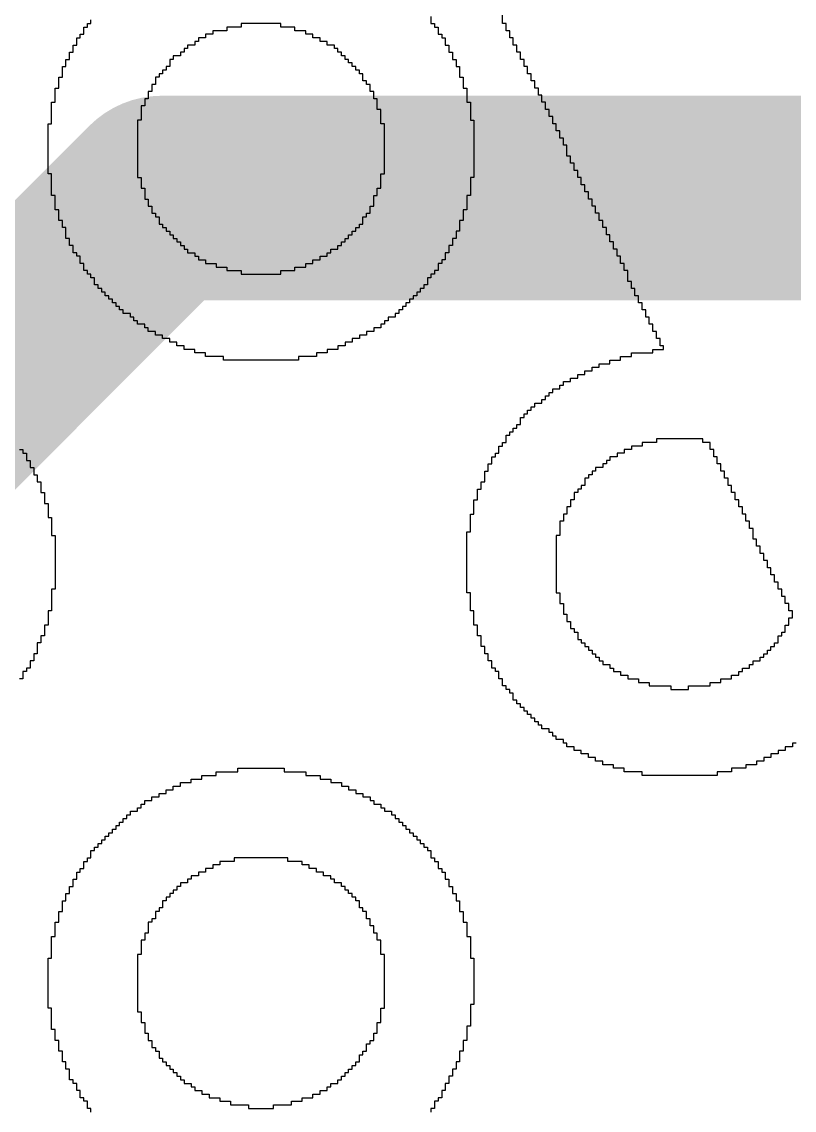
# Model space of a CAD drawing. Header units: inches. Extents: x -0.3 to 9.9, y -0.4 to 5.
# Drawn here: x 2.3548 to 2.3925, y 1.0721 to 1.1252 of the extents above; entities that cross this region are included whole.
import ezdxf

# ---------------------------------------------------------------- set-up
doc = ezdxf.new("R2010")
doc.units = ezdxf.units.IN
doc.header["$MEASUREMENT"] = 0
doc.layers.add('Top Layer', color=1, linetype='Continuous')
doc.layers.add('Top Overlay', color=2, linetype='Continuous')

msp = doc.modelspace()

# ---------------------------------------------------------------- linework, layer by layer
at = {"layer": 'Top Layer', "const_width": 0.01}
for points in [[(2.333, 1.088), (2.361634, 1.116634)], [(2.361634, 1.116634), (2.677673, 1.116634)]]:
    msp.add_lwpolyline(points, dxfattribs=at)
at = {"layer": 'Top Layer', "const_width": 0.005}
msp.add_lwpolyline([(2.359134, 1.116634, 1), (2.364134, 1.116634, 1)], format="xyb", close=True, dxfattribs=at)
msp.add_lwpolyline([(2.359134, 1.116634, 1), (2.364134, 1.116634, 1)], format="xyb", close=True, dxfattribs=at)
at = {"layer": 'Top Overlay'}
for p, q in [((2.378288, 1.12516), (2.378288, 1.125684)), ((2.358, 1.124985), (2.358, 1.12516)), ((2.358, 1.12516), (2.358174, 1.12516)), ((2.358174, 1.12516), (2.358174, 1.125335)), ((2.367444, 1.12516), (2.36552, 1.12516)), ((2.36552, 1.12516), (2.36552, 1.124985)), ((2.367444, 1.124985), (2.367444, 1.12516)), ((2.37479, 1.12551), (2.37479, 1.12516)), ((2.37479, 1.12516), (2.374965, 1.12516)), ((2.374965, 1.12516), (2.374965, 1.124985)), ((2.378463, 1.12516), (2.378288, 1.12516)), ((2.378463, 1.12481), (2.378463, 1.12516)), ((2.35765, 1.12446), (2.35765, 1.124635)), ((2.35765, 1.124635), (2.357825, 1.124635)), ((2.357825, 1.124635), (2.357825, 1.124985)), ((2.357825, 1.124985), (2.358, 1.124985)), ((2.364121, 1.124635), (2.363771, 1.124635)), ((2.363771, 1.124635), (2.363771, 1.12446)), ((2.364821, 1.12481), (2.364121, 1.12481)), ((2.364121, 1.12481), (2.364121, 1.124635)), ((2.36552, 1.124985), (2.364821, 1.124985)), ((2.364821, 1.124985), (2.364821, 1.12481)), ((2.368144, 1.124985), (2.367444, 1.124985)), ((2.368144, 1.12481), (2.368144, 1.124985)), ((2.368669, 1.12481), (2.368144, 1.12481)), ((2.368669, 1.124635), (2.368669, 1.12481)), ((2.369018, 1.124635), (2.368669, 1.124635)), ((2.369018, 1.12446), (2.369018, 1.124635)), ((2.374965, 1.124985), (2.37514, 1.124985)), ((2.37514, 1.124985), (2.37514, 1.124635)), ((2.37514, 1.124635), (2.375315, 1.124635)), ((2.375315, 1.124635), (2.375315, 1.12446)), ((2.378638, 1.12481), (2.378463, 1.12481)), ((2.378638, 1.12446), (2.378638, 1.12481)), ((2.3573, 1.123761), (2.3573, 1.12411)), ((2.3573, 1.12411), (2.357475, 1.12411)), ((2.357475, 1.12411), (2.357475, 1.12446)), ((2.357475, 1.12446), (2.35765, 1.12446)), ((2.363247, 1.12411), (2.362897, 1.12411)), ((2.362897, 1.12411), (2.362897, 1.123935)), ((2.363421, 1.124285), (2.363247, 1.124285)), ((2.363247, 1.124285), (2.363247, 1.12411)), ((2.363771, 1.12446), (2.363421, 1.12446)), ((2.363421, 1.12446), (2.363421, 1.124285)), ((2.369368, 1.12446), (2.369018, 1.12446)), ((2.369368, 1.124285), (2.369368, 1.12446)), ((2.369718, 1.124285), (2.369368, 1.124285)), ((2.369718, 1.12411), (2.369718, 1.124285)), ((2.370068, 1.12411), (2.369718, 1.12411)), ((2.370068, 1.123935), (2.370068, 1.12411)), ((2.375315, 1.12446), (2.37549, 1.12446)), ((2.37549, 1.12446), (2.37549, 1.12411)), ((2.37549, 1.12411), (2.375665, 1.12411)), ((2.375665, 1.12411), (2.375665, 1.123761)), ((2.378813, 1.12446), (2.378638, 1.12446)), ((2.378813, 1.12411), (2.378813, 1.12446)), ((2.378988, 1.12411), (2.378813, 1.12411)), ((2.378988, 1.123761), (2.378988, 1.12411)), ((2.357125, 1.123411), (2.357125, 1.123761)), ((2.357125, 1.123761), (2.3573, 1.123761)), ((2.362547, 1.123586), (2.362197, 1.123586)), ((2.362197, 1.123586), (2.362197, 1.123411)), ((2.362722, 1.123761), (2.362547, 1.123761)), ((2.362547, 1.123761), (2.362547, 1.123586)), ((2.362897, 1.123935), (2.362722, 1.123935)), ((2.362722, 1.123935), (2.362722, 1.123761)), ((2.370243, 1.123935), (2.370068, 1.123935)), ((2.370243, 1.123761), (2.370243, 1.123935)), ((2.370418, 1.123761), (2.370243, 1.123761)), ((2.370418, 1.123586), (2.370418, 1.123761)), ((2.370593, 1.123586), (2.370418, 1.123586)), ((2.370593, 1.123411), (2.370593, 1.123586)), ((2.375665, 1.123761), (2.37584, 1.123761)), ((2.37584, 1.123761), (2.37584, 1.123411)), ((2.379163, 1.123761), (2.378988, 1.123761)), ((2.379163, 1.123411), (2.379163, 1.123761)), ((2.356775, 1.122536), (2.356775, 1.123061)), ((2.356775, 1.123061), (2.35695, 1.123061)), ((2.35695, 1.123061), (2.35695, 1.123411)), ((2.35695, 1.123411), (2.357125, 1.123411)), ((2.362022, 1.123061), (2.361847, 1.123061)), ((2.361847, 1.123061), (2.361847, 1.122886)), ((2.362197, 1.123411), (2.362022, 1.123411)), ((2.362022, 1.123411), (2.362022, 1.123061)), ((2.370767, 1.123411), (2.370593, 1.123411)), ((2.370767, 1.123236), (2.370767, 1.123411)), ((2.370942, 1.123236), (2.370767, 1.123236)), ((2.370942, 1.123061), (2.370942, 1.123236)), ((2.371117, 1.123061), (2.370942, 1.123061)), ((2.371117, 1.122886), (2.371117, 1.123061)), ((2.37584, 1.123411), (2.376015, 1.123411)), ((2.376015, 1.123411), (2.376015, 1.123061)), ((2.376015, 1.123061), (2.37619, 1.123061)), ((2.37619, 1.123061), (2.37619, 1.122536)), ((2.379338, 1.123411), (2.379163, 1.123411)), ((2.379338, 1.123061), (2.379338, 1.123411)), ((2.379513, 1.123061), (2.379338, 1.123061)), ((2.379513, 1.122711), (2.379513, 1.123061)), ((2.3566, 1.122011), (2.3566, 1.122536)), ((2.3566, 1.122536), (2.356775, 1.122536)), ((2.361498, 1.122536), (2.361323, 1.122536)), ((2.361323, 1.122536), (2.361323, 1.122186)), ((2.361673, 1.122711), (2.361498, 1.122711)), ((2.361498, 1.122711), (2.361498, 1.122536)), ((2.361847, 1.122886), (2.361673, 1.122886)), ((2.361673, 1.122886), (2.361673, 1.122711)), ((2.371292, 1.122886), (2.371117, 1.122886)), ((2.371292, 1.122711), (2.371292, 1.122886)), ((2.371467, 1.122711), (2.371292, 1.122711)), ((2.371467, 1.122361), (2.371467, 1.122711)), ((2.37619, 1.122536), (2.376364, 1.122536)), ((2.376364, 1.122536), (2.376364, 1.122011)), ((2.379688, 1.122711), (2.379513, 1.122711)), ((2.379688, 1.122361), (2.379688, 1.122711)), ((2.356425, 1.121312), (2.356425, 1.122011)), ((2.356425, 1.122011), (2.3566, 1.122011)), ((2.361323, 1.122186), (2.361148, 1.122186)), ((2.361148, 1.122186), (2.361148, 1.121837)), ((2.371642, 1.122361), (2.371467, 1.122361)), ((2.371642, 1.122186), (2.371642, 1.122361)), ((2.371817, 1.122186), (2.371642, 1.122186)), ((2.371817, 1.121837), (2.371817, 1.122186)), ((2.376364, 1.122011), (2.376539, 1.122011)), ((2.376539, 1.122011), (2.376539, 1.121312)), ((2.379863, 1.122361), (2.379688, 1.122361)), ((2.379863, 1.122011), (2.379863, 1.122361)), ((2.380037, 1.122011), (2.379863, 1.122011)), ((2.380037, 1.121662), (2.380037, 1.122011)), ((2.360973, 1.121487), (2.360798, 1.121487)), ((2.360798, 1.121487), (2.360798, 1.121137)), ((2.361148, 1.121837), (2.360973, 1.121837)), ((2.360973, 1.121837), (2.360973, 1.121487)), ((2.371992, 1.121837), (2.371817, 1.121837)), ((2.371992, 1.121487), (2.371992, 1.121837)), ((2.372167, 1.121487), (2.371992, 1.121487)), ((2.372167, 1.120962), (2.372167, 1.121487)), ((2.380212, 1.121662), (2.380037, 1.121662)), ((2.380212, 1.121312), (2.380212, 1.121662)), ((2.35625, 1.120262), (2.35625, 1.121312)), ((2.35625, 1.121312), (2.356425, 1.121312)), ((2.360798, 1.121137), (2.360623, 1.121137)), ((2.360623, 1.121137), (2.360623, 1.120437)), ((2.372342, 1.120962), (2.372167, 1.120962)), ((2.372342, 1.120262), (2.372342, 1.120962)), ((2.376539, 1.121312), (2.376714, 1.121312)), ((2.376714, 1.121312), (2.376714, 1.120437)), ((2.380387, 1.121312), (2.380212, 1.121312)), ((2.380387, 1.120962), (2.380387, 1.121312)), ((2.380562, 1.120962), (2.380387, 1.120962)), ((2.380562, 1.120612), (2.380562, 1.120962)), ((2.360623, 1.120437), (2.360448, 1.120437)), ((2.360448, 1.120437), (2.360448, 1.117639)), ((2.376714, 1.120437), (2.376889, 1.120437)), ((2.376889, 1.120437), (2.376889, 1.117639)), ((2.380737, 1.120612), (2.380562, 1.120612)), ((2.380737, 1.120262), (2.380737, 1.120612)), ((2.356076, 1.117814), (2.356076, 1.120262)), ((2.356076, 1.120262), (2.35625, 1.120262)), ((2.372517, 1.120262), (2.372342, 1.120262)), ((2.372517, 1.117814), (2.372517, 1.120262)), ((2.380912, 1.120262), (2.380737, 1.120262)), ((2.380912, 1.119913), (2.380912, 1.120262)), ((2.381087, 1.119913), (2.380912, 1.119913)), ((2.381087, 1.119563), (2.381087, 1.119913)), ((2.381262, 1.119563), (2.381087, 1.119563)), ((2.381262, 1.119213), (2.381262, 1.119563)), ((2.381437, 1.119213), (2.381262, 1.119213)), ((2.381437, 1.118688), (2.381437, 1.119213)), ((2.381611, 1.118688), (2.381437, 1.118688)), ((2.381611, 1.118338), (2.381611, 1.118688)), ((2.381786, 1.118338), (2.381611, 1.118338)), ((2.381786, 1.117989), (2.381786, 1.118338)), ((2.35625, 1.117814), (2.356076, 1.117814)), ((2.35625, 1.116764), (2.35625, 1.117814)), ((2.372342, 1.117114), (2.372342, 1.117814)), ((2.372342, 1.117814), (2.372517, 1.117814)), ((2.381961, 1.117989), (2.381786, 1.117989)), ((2.381961, 1.117639), (2.381961, 1.117989)), ((2.360448, 1.117639), (2.360623, 1.117639)), ((2.360623, 1.117639), (2.360623, 1.117114)), ((2.376889, 1.117639), (2.376714, 1.117639)), ((2.376714, 1.117639), (2.376714, 1.116764)), ((2.382136, 1.117639), (2.381961, 1.117639)), ((2.382136, 1.117289), (2.382136, 1.117639)), ((2.382311, 1.117289), (2.382136, 1.117289)), ((2.382311, 1.116939), (2.382311, 1.117289)), ((2.356425, 1.116764), (2.35625, 1.116764)), ((2.356425, 1.116065), (2.356425, 1.116764)), ((2.360623, 1.117114), (2.360798, 1.117114)), ((2.360798, 1.117114), (2.360798, 1.116589)), ((2.360798, 1.116589), (2.360973, 1.116589)), ((2.360973, 1.116589), (2.360973, 1.11624)), ((2.371992, 1.11624), (2.371992, 1.116764)), ((2.371992, 1.116764), (2.372167, 1.116764)), ((2.372167, 1.116764), (2.372167, 1.117114)), ((2.372167, 1.117114), (2.372342, 1.117114)), ((2.376714, 1.116764), (2.376539, 1.116764)), ((2.376539, 1.116764), (2.376539, 1.116065)), ((2.382486, 1.116939), (2.382311, 1.116939)), ((2.382486, 1.116589), (2.382486, 1.116939)), ((2.382661, 1.116589), (2.382486, 1.116589)), ((2.382661, 1.11624), (2.382661, 1.116589)), ((2.3566, 1.116065), (2.356425, 1.116065)), ((2.3566, 1.11554), (2.3566, 1.116065)), ((2.360973, 1.11624), (2.361148, 1.11624)), ((2.361148, 1.11624), (2.361148, 1.11589)), ((2.371817, 1.11589), (2.371817, 1.11624)), ((2.371817, 1.11624), (2.371992, 1.11624)), ((2.376539, 1.116065), (2.376364, 1.116065)), ((2.376364, 1.116065), (2.376364, 1.11554)), ((2.382836, 1.11624), (2.382661, 1.11624)), ((2.382836, 1.11589), (2.382836, 1.11624)), ((2.356775, 1.11554), (2.3566, 1.11554)), ((2.356775, 1.11519), (2.356775, 1.11554)), ((2.361148, 1.11589), (2.361323, 1.11589)), ((2.361323, 1.11589), (2.361323, 1.115715)), ((2.361323, 1.115715), (2.361498, 1.115715)), ((2.361498, 1.115715), (2.361498, 1.115365)), ((2.371467, 1.115365), (2.371467, 1.115715)), ((2.371467, 1.115715), (2.371642, 1.115715)), ((2.371642, 1.115715), (2.371642, 1.11589)), ((2.371642, 1.11589), (2.371817, 1.11589)), ((2.376364, 1.11554), (2.37619, 1.11554)), ((2.37619, 1.11554), (2.37619, 1.115015)), ((2.383011, 1.11589), (2.382836, 1.11589)), ((2.383011, 1.11554), (2.383011, 1.11589)), ((2.383186, 1.11554), (2.383011, 1.11554)), ((2.383186, 1.11519), (2.383186, 1.11554)), ((2.35695, 1.11519), (2.356775, 1.11519)), ((2.35695, 1.114666), (2.35695, 1.11519)), ((2.361498, 1.115365), (2.361673, 1.115365)), ((2.361673, 1.115365), (2.361673, 1.11519)), ((2.361673, 1.11519), (2.361847, 1.11519)), ((2.361847, 1.11519), (2.361847, 1.115015)), ((2.361847, 1.115015), (2.362022, 1.115015)), ((2.362022, 1.115015), (2.362022, 1.11484)), ((2.370942, 1.11484), (2.370942, 1.115015)), ((2.370942, 1.115015), (2.371117, 1.115015)), ((2.371117, 1.115015), (2.371117, 1.11519)), ((2.371117, 1.11519), (2.371292, 1.11519)), ((2.371292, 1.11519), (2.371292, 1.115365)), ((2.371292, 1.115365), (2.371467, 1.115365)), ((2.37619, 1.115015), (2.376015, 1.115015)), ((2.376015, 1.115015), (2.376015, 1.114666)), ((2.383361, 1.11519), (2.383186, 1.11519)), ((2.383361, 1.11484), (2.383361, 1.11519)), ((2.357125, 1.114666), (2.35695, 1.114666)), ((2.357125, 1.114316), (2.357125, 1.114666)), ((2.362022, 1.11484), (2.362197, 1.11484)), ((2.362197, 1.11484), (2.362197, 1.114666)), ((2.362197, 1.114666), (2.362372, 1.114666)), ((2.362372, 1.114666), (2.362372, 1.114491)), ((2.362372, 1.114491), (2.362547, 1.114491)), ((2.362547, 1.114491), (2.362547, 1.114316)), ((2.370418, 1.114316), (2.370418, 1.114491)), ((2.370418, 1.114491), (2.370593, 1.114491)), ((2.370593, 1.114491), (2.370593, 1.114666)), ((2.370593, 1.114666), (2.370767, 1.114666)), ((2.370767, 1.114666), (2.370767, 1.11484)), ((2.370767, 1.11484), (2.370942, 1.11484)), ((2.376015, 1.114666), (2.37584, 1.114666)), ((2.37584, 1.114666), (2.37584, 1.114316)), ((2.383535, 1.11484), (2.383361, 1.11484)), ((2.383535, 1.114491), (2.383535, 1.11484)), ((2.38371, 1.114491), (2.383535, 1.114491)), ((2.38371, 1.114141), (2.38371, 1.114491)), ((2.3573, 1.114316), (2.357125, 1.114316)), ((2.3573, 1.113966), (2.3573, 1.114316)), ((2.357475, 1.113966), (2.3573, 1.113966)), ((2.357475, 1.113791), (2.357475, 1.113966)), ((2.362547, 1.114316), (2.362722, 1.114316)), ((2.362722, 1.114316), (2.362722, 1.114141)), ((2.362722, 1.114141), (2.362897, 1.114141)), ((2.362897, 1.114141), (2.362897, 1.113966)), ((2.362897, 1.113966), (2.363247, 1.113966)), ((2.363247, 1.113966), (2.363247, 1.113791)), ((2.369718, 1.113791), (2.369718, 1.113966)), ((2.369718, 1.113966), (2.369893, 1.113966)), ((2.369893, 1.113966), (2.369893, 1.114141)), ((2.369893, 1.114141), (2.370243, 1.114141)), ((2.370243, 1.114141), (2.370243, 1.114316)), ((2.370243, 1.114316), (2.370418, 1.114316)), ((2.375665, 1.113966), (2.37549, 1.113966)), ((2.37549, 1.113966), (2.37549, 1.113616)), ((2.37584, 1.114316), (2.375665, 1.114316)), ((2.375665, 1.114316), (2.375665, 1.113966)), ((2.383885, 1.114141), (2.38371, 1.114141)), ((2.383885, 1.113791), (2.383885, 1.114141)), ((2.35765, 1.113791), (2.357475, 1.113791)), ((2.35765, 1.113441), (2.35765, 1.113791)), ((2.357825, 1.113441), (2.35765, 1.113441)), ((2.357825, 1.113091), (2.357825, 1.113441)), ((2.363247, 1.113791), (2.363421, 1.113791)), ((2.363421, 1.113791), (2.363421, 1.113616)), ((2.363421, 1.113616), (2.363771, 1.113616)), ((2.363771, 1.113616), (2.363771, 1.113441)), ((2.363771, 1.113441), (2.364296, 1.113441)), ((2.364296, 1.113441), (2.364296, 1.113266)), ((2.368669, 1.113266), (2.368669, 1.113441)), ((2.368669, 1.113441), (2.369018, 1.113441)), ((2.369018, 1.113441), (2.369018, 1.113616)), ((2.369018, 1.113616), (2.369368, 1.113616)), ((2.369368, 1.113616), (2.369368, 1.113791)), ((2.369368, 1.113791), (2.369718, 1.113791)), ((2.375315, 1.113441), (2.37514, 1.113441)), ((2.37514, 1.113441), (2.37514, 1.113091)), ((2.37549, 1.113616), (2.375315, 1.113616)), ((2.375315, 1.113616), (2.375315, 1.113441)), ((2.38406, 1.113791), (2.383885, 1.113791)), ((2.38406, 1.113441), (2.38406, 1.113791)), ((2.384235, 1.113441), (2.38406, 1.113441)), ((2.384235, 1.113091), (2.384235, 1.113441)), ((2.358, 1.113091), (2.357825, 1.113091)), ((2.358, 1.112917), (2.358, 1.113091)), ((2.358174, 1.112917), (2.358, 1.112917)), ((2.358174, 1.112742), (2.358174, 1.112917)), ((2.364296, 1.113266), (2.364821, 1.113266)), ((2.364821, 1.113266), (2.364821, 1.113091)), ((2.364821, 1.113091), (2.36552, 1.113091)), ((2.36552, 1.113091), (2.36552, 1.112917)), ((2.36552, 1.112917), (2.367444, 1.112917)), ((2.367444, 1.112917), (2.367444, 1.113091)), ((2.367444, 1.113091), (2.368144, 1.113091)), ((2.368144, 1.113091), (2.368144, 1.113266)), ((2.368144, 1.113266), (2.368669, 1.113266)), ((2.374965, 1.112917), (2.37479, 1.112917)), ((2.37479, 1.112917), (2.37479, 1.112742)), ((2.37514, 1.113091), (2.374965, 1.113091)), ((2.374965, 1.113091), (2.374965, 1.112917)), ((2.38441, 1.113091), (2.384235, 1.113091)), ((2.38441, 1.112567), (2.38441, 1.113091)), ((2.358349, 1.112742), (2.358174, 1.112742)), ((2.358349, 1.112392), (2.358349, 1.112742)), ((2.358524, 1.112392), (2.358349, 1.112392)), ((2.358524, 1.112217), (2.358524, 1.112392)), ((2.374615, 1.112392), (2.37444, 1.112392)), ((2.37444, 1.112392), (2.37444, 1.112217)), ((2.37479, 1.112742), (2.374615, 1.112742)), ((2.374615, 1.112742), (2.374615, 1.112392)), ((2.384585, 1.112567), (2.38441, 1.112567)), ((2.384585, 1.112217), (2.384585, 1.112567)), ((2.358699, 1.112217), (2.358524, 1.112217)), ((2.358699, 1.112042), (2.358699, 1.112217)), ((2.358874, 1.112042), (2.358699, 1.112042)), ((2.358874, 1.111867), (2.358874, 1.112042)), ((2.359049, 1.111867), (2.358874, 1.111867)), ((2.359049, 1.111692), (2.359049, 1.111867)), ((2.374091, 1.111867), (2.373916, 1.111867)), ((2.373916, 1.111867), (2.373916, 1.111692)), ((2.374266, 1.112042), (2.374091, 1.112042)), ((2.374091, 1.112042), (2.374091, 1.111867)), ((2.37444, 1.112217), (2.374266, 1.112217)), ((2.374266, 1.112217), (2.374266, 1.112042)), ((2.38476, 1.112217), (2.384585, 1.112217)), ((2.38476, 1.111867), (2.38476, 1.112217)), ((2.384935, 1.111867), (2.38476, 1.111867)), ((2.384935, 1.111517), (2.384935, 1.111867)), ((2.359224, 1.111692), (2.359049, 1.111692)), ((2.359224, 1.111517), (2.359224, 1.111692)), ((2.359399, 1.111517), (2.359224, 1.111517)), ((2.359399, 1.111342), (2.359399, 1.111517)), ((2.359574, 1.111342), (2.359399, 1.111342)), ((2.359574, 1.111168), (2.359574, 1.111342)), ((2.373566, 1.111342), (2.373391, 1.111342)), ((2.373391, 1.111342), (2.373391, 1.111168)), ((2.373741, 1.111517), (2.373566, 1.111517)), ((2.373566, 1.111517), (2.373566, 1.111342)), ((2.373916, 1.111692), (2.373741, 1.111692)), ((2.373741, 1.111692), (2.373741, 1.111517)), ((2.38511, 1.111517), (2.384935, 1.111517)), ((2.38511, 1.111168), (2.38511, 1.111517)), ((2.359748, 1.111168), (2.359574, 1.111168)), ((2.359748, 1.110993), (2.359748, 1.111168)), ((2.360098, 1.110993), (2.359748, 1.110993)), ((2.360098, 1.110818), (2.360098, 1.110993)), ((2.360273, 1.110818), (2.360098, 1.110818)), ((2.360273, 1.110643), (2.360273, 1.110818)), ((2.373041, 1.110818), (2.372691, 1.110818)), ((2.372691, 1.110818), (2.372691, 1.110643)), ((2.373216, 1.110993), (2.373041, 1.110993)), ((2.373041, 1.110993), (2.373041, 1.110818)), ((2.373391, 1.111168), (2.373216, 1.111168)), ((2.373216, 1.111168), (2.373216, 1.110993)), ((2.385285, 1.111168), (2.38511, 1.111168)), ((2.385285, 1.110818), (2.385285, 1.111168)), ((2.385459, 1.110818), (2.385285, 1.110818)), ((2.385459, 1.110468), (2.385459, 1.110818)), ((2.360448, 1.110643), (2.360273, 1.110643)), ((2.360448, 1.110468), (2.360448, 1.110643)), ((2.360798, 1.110468), (2.360448, 1.110468)), ((2.360798, 1.110293), (2.360798, 1.110468)), ((2.360973, 1.110293), (2.360798, 1.110293)), ((2.360973, 1.110118), (2.360973, 1.110293)), ((2.372342, 1.110293), (2.371992, 1.110293)), ((2.371992, 1.110293), (2.371992, 1.110118)), ((2.372517, 1.110468), (2.372342, 1.110468)), ((2.372342, 1.110468), (2.372342, 1.110293)), ((2.372691, 1.110643), (2.372517, 1.110643)), ((2.372517, 1.110643), (2.372517, 1.110468)), ((2.385634, 1.110468), (2.385459, 1.110468)), ((2.385634, 1.110118), (2.385634, 1.110468)), ((2.361323, 1.110118), (2.360973, 1.110118)), ((2.361323, 1.109943), (2.361323, 1.110118)), ((2.361673, 1.109943), (2.361323, 1.109943)), ((2.361673, 1.109768), (2.361673, 1.109943)), ((2.362022, 1.109768), (2.361673, 1.109768)), ((2.362022, 1.109593), (2.362022, 1.109768)), ((2.371292, 1.109768), (2.370942, 1.109768)), ((2.370942, 1.109768), (2.370942, 1.109593)), ((2.371642, 1.109943), (2.371292, 1.109943)), ((2.371292, 1.109943), (2.371292, 1.109768)), ((2.371992, 1.110118), (2.371642, 1.110118)), ((2.371642, 1.110118), (2.371642, 1.109943)), ((2.385809, 1.110118), (2.385634, 1.110118)), ((2.385809, 1.109768), (2.385809, 1.110118)), ((2.385984, 1.109768), (2.385809, 1.109768)), ((2.385984, 1.109418), (2.385984, 1.109768)), ((2.362372, 1.109593), (2.362022, 1.109593)), ((2.362372, 1.109418), (2.362372, 1.109593)), ((2.362722, 1.109418), (2.362372, 1.109418)), ((2.362722, 1.109244), (2.362722, 1.109418)), ((2.363247, 1.109244), (2.362722, 1.109244)), ((2.363247, 1.109069), (2.363247, 1.109244)), ((2.370243, 1.109244), (2.369718, 1.109244)), ((2.369718, 1.109244), (2.369718, 1.109069)), ((2.370593, 1.109418), (2.370243, 1.109418)), ((2.370243, 1.109418), (2.370243, 1.109244)), ((2.370942, 1.109593), (2.370593, 1.109593)), ((2.370593, 1.109593), (2.370593, 1.109418)), ((2.385634, 1.109069), (2.385634, 1.109244)), ((2.385634, 1.109244), (2.386159, 1.109244)), ((2.386159, 1.109418), (2.385984, 1.109418)), ((2.386159, 1.109244), (2.386159, 1.109418)), ((2.363771, 1.109069), (2.363247, 1.109069)), ((2.363771, 1.108894), (2.363771, 1.109069)), ((2.364646, 1.108894), (2.363771, 1.108894)), ((2.364646, 1.108719), (2.364646, 1.108894)), ((2.368319, 1.108719), (2.364646, 1.108719)), ((2.369193, 1.108894), (2.368319, 1.108894)), ((2.368319, 1.108894), (2.368319, 1.108719)), ((2.369718, 1.109069), (2.369193, 1.109069)), ((2.369193, 1.109069), (2.369193, 1.108894)), ((2.383535, 1.108544), (2.383535, 1.108719)), ((2.383535, 1.108719), (2.38406, 1.108719)), ((2.38406, 1.108719), (2.38406, 1.108894)), ((2.38406, 1.108894), (2.384585, 1.108894)), ((2.384585, 1.108894), (2.384585, 1.109069)), ((2.384585, 1.109069), (2.385634, 1.109069)), ((2.382311, 1.108019), (2.382311, 1.108194)), ((2.382311, 1.108194), (2.382661, 1.108194)), ((2.382661, 1.108194), (2.382661, 1.108369)), ((2.382661, 1.108369), (2.383011, 1.108369)), ((2.383011, 1.108369), (2.383011, 1.108544)), ((2.383011, 1.108544), (2.383535, 1.108544)), ((2.381262, 1.107495), (2.381262, 1.107669)), ((2.381262, 1.107669), (2.381611, 1.107669)), ((2.381611, 1.107669), (2.381611, 1.107844)), ((2.381611, 1.107844), (2.381961, 1.107844)), ((2.381961, 1.107844), (2.381961, 1.108019)), ((2.381961, 1.108019), (2.382311, 1.108019)), ((2.380562, 1.10697), (2.380562, 1.107145)), ((2.380562, 1.107145), (2.380737, 1.107145)), ((2.380737, 1.107145), (2.380737, 1.10732)), ((2.380737, 1.10732), (2.381087, 1.10732)), ((2.381087, 1.10732), (2.381087, 1.107495)), ((2.381087, 1.107495), (2.381262, 1.107495)), ((2.379863, 1.106445), (2.379863, 1.10662)), ((2.379863, 1.10662), (2.380212, 1.10662)), ((2.380212, 1.10662), (2.380212, 1.106795)), ((2.380212, 1.106795), (2.380387, 1.106795)), ((2.380387, 1.106795), (2.380387, 1.10697)), ((2.380387, 1.10697), (2.380562, 1.10697)), ((2.379338, 1.10592), (2.379338, 1.106095)), ((2.379338, 1.106095), (2.379513, 1.106095)), ((2.379513, 1.106095), (2.379513, 1.10627)), ((2.379513, 1.10627), (2.379688, 1.10627)), ((2.379688, 1.10627), (2.379688, 1.106445)), ((2.379688, 1.106445), (2.379863, 1.106445)), ((2.378988, 1.105396), (2.378988, 1.105571)), ((2.378988, 1.105571), (2.379163, 1.105571)), ((2.379163, 1.105571), (2.379163, 1.10592)), ((2.379163, 1.10592), (2.379338, 1.10592)), ((2.378463, 1.104696), (2.378463, 1.105046)), ((2.378463, 1.105046), (2.378638, 1.105046)), ((2.378638, 1.105046), (2.378638, 1.105221)), ((2.378638, 1.105221), (2.378813, 1.105221)), ((2.378813, 1.105221), (2.378813, 1.105396)), ((2.378813, 1.105396), (2.378988, 1.105396)), ((2.378113, 1.104171), (2.378113, 1.104521)), ((2.378113, 1.104521), (2.378288, 1.104521)), ((2.378288, 1.104521), (2.378288, 1.104696)), ((2.378288, 1.104696), (2.378463, 1.104696)), ((2.38511, 1.104521), (2.384585, 1.104521)), ((2.384585, 1.104521), (2.384585, 1.104346)), ((2.385809, 1.104696), (2.38511, 1.104696)), ((2.38511, 1.104696), (2.38511, 1.104521)), ((2.388083, 1.104871), (2.385809, 1.104871)), ((2.385809, 1.104871), (2.385809, 1.104696)), ((2.388083, 1.104696), (2.388083, 1.104871)), ((2.388433, 1.104696), (2.388083, 1.104696)), ((2.388433, 1.104346), (2.388433, 1.104696)), ((2.354676, 1.104346), (2.354851, 1.104346)), ((2.354851, 1.104346), (2.354851, 1.104171)), ((2.354851, 1.104171), (2.355026, 1.104171)), ((2.355026, 1.104171), (2.355026, 1.103822)), ((2.377764, 1.103647), (2.377764, 1.103996)), ((2.377764, 1.103996), (2.377938, 1.103996)), ((2.377938, 1.103996), (2.377938, 1.104171)), ((2.377938, 1.104171), (2.378113, 1.104171)), ((2.383885, 1.103996), (2.383535, 1.103996)), ((2.383535, 1.103996), (2.383535, 1.103822)), ((2.384235, 1.104171), (2.383885, 1.104171)), ((2.383885, 1.104171), (2.383885, 1.103996)), ((2.384585, 1.104346), (2.384235, 1.104346)), ((2.384235, 1.104346), (2.384235, 1.104171)), ((2.388608, 1.104346), (2.388433, 1.104346)), ((2.388608, 1.103996), (2.388608, 1.104346)), ((2.388783, 1.103996), (2.388608, 1.103996)), ((2.388783, 1.103647), (2.388783, 1.103996)), ((2.355026, 1.103822), (2.355201, 1.103822)), ((2.355201, 1.103822), (2.355201, 1.103472)), ((2.355201, 1.103472), (2.355376, 1.103472)), ((2.355376, 1.103472), (2.355376, 1.103122)), ((2.377414, 1.102772), (2.377414, 1.103297)), ((2.377414, 1.103297), (2.377589, 1.103297)), ((2.377589, 1.103297), (2.377589, 1.103647)), ((2.377589, 1.103647), (2.377764, 1.103647)), ((2.382836, 1.103297), (2.382661, 1.103297)), ((2.382661, 1.103297), (2.382661, 1.103122)), ((2.383186, 1.103472), (2.382836, 1.103472)), ((2.382836, 1.103472), (2.382836, 1.103297)), ((2.383361, 1.103647), (2.383186, 1.103647)), ((2.383186, 1.103647), (2.383186, 1.103472)), ((2.383535, 1.103822), (2.383361, 1.103822)), ((2.383361, 1.103822), (2.383361, 1.103647)), ((2.388958, 1.103647), (2.388783, 1.103647)), ((2.388958, 1.103297), (2.388958, 1.103647)), ((2.389132, 1.103297), (2.388958, 1.103297)), ((2.389132, 1.102947), (2.389132, 1.103297)), ((2.355376, 1.103122), (2.355551, 1.103122)), ((2.355551, 1.103122), (2.355551, 1.102772)), ((2.355551, 1.102772), (2.355726, 1.102772)), ((2.355726, 1.102772), (2.355726, 1.102247)), ((2.377239, 1.102422), (2.377239, 1.102772)), ((2.377239, 1.102772), (2.377414, 1.102772)), ((2.382486, 1.102947), (2.382311, 1.102947)), ((2.382311, 1.102947), (2.382311, 1.102597)), ((2.382661, 1.103122), (2.382486, 1.103122)), ((2.382486, 1.103122), (2.382486, 1.102947)), ((2.389307, 1.102947), (2.389132, 1.102947)), ((2.389307, 1.102597), (2.389307, 1.102947)), ((2.355726, 1.102247), (2.355901, 1.102247)), ((2.355901, 1.102247), (2.355901, 1.101723)), ((2.377064, 1.101898), (2.377064, 1.102422)), ((2.377064, 1.102422), (2.377239, 1.102422)), ((2.381961, 1.102247), (2.381786, 1.102247)), ((2.381786, 1.102247), (2.381786, 1.101898)), ((2.382136, 1.102422), (2.381961, 1.102422)), ((2.381961, 1.102422), (2.381961, 1.102247)), ((2.382311, 1.102597), (2.382136, 1.102597)), ((2.382136, 1.102597), (2.382136, 1.102422)), ((2.389482, 1.102597), (2.389307, 1.102597)), ((2.389482, 1.102247), (2.389482, 1.102597)), ((2.389657, 1.102247), (2.389482, 1.102247)), ((2.389657, 1.101898), (2.389657, 1.102247)), ((2.355901, 1.101723), (2.356076, 1.101723)), ((2.356076, 1.101723), (2.356076, 1.101023)), ((2.376889, 1.101198), (2.376889, 1.101898)), ((2.376889, 1.101898), (2.377064, 1.101898)), ((2.381786, 1.101898), (2.381611, 1.101898)), ((2.381611, 1.101898), (2.381611, 1.101548)), ((2.389832, 1.101898), (2.389657, 1.101898)), ((2.389832, 1.101548), (2.389832, 1.101898)), ((2.376714, 1.100323), (2.376714, 1.101198)), ((2.376714, 1.101198), (2.376889, 1.101198)), ((2.381437, 1.101198), (2.381262, 1.101198)), ((2.381262, 1.101198), (2.381262, 1.100848)), ((2.381611, 1.101548), (2.381437, 1.101548)), ((2.381437, 1.101548), (2.381437, 1.101198)), ((2.390007, 1.101548), (2.389832, 1.101548)), ((2.390007, 1.101198), (2.390007, 1.101548)), ((2.390182, 1.101198), (2.390007, 1.101198)), ((2.390182, 1.100848), (2.390182, 1.101198)), ((2.356076, 1.101023), (2.35625, 1.101023)), ((2.35625, 1.101023), (2.35625, 1.100148)), ((2.381262, 1.100848), (2.381087, 1.100848)), ((2.381087, 1.100848), (2.381087, 1.100148)), ((2.390357, 1.100848), (2.390182, 1.100848)), ((2.390357, 1.100498), (2.390357, 1.100848)), ((2.35625, 1.100148), (2.356425, 1.100148)), ((2.356425, 1.100148), (2.356425, 1.097525)), ((2.376539, 1.09735), (2.376539, 1.100323)), ((2.376539, 1.100323), (2.376714, 1.100323)), ((2.381087, 1.100148), (2.380912, 1.100148)), ((2.380912, 1.100148), (2.380912, 1.09735)), ((2.390532, 1.100498), (2.390357, 1.100498)), ((2.390532, 1.099974), (2.390532, 1.100498)), ((2.390706, 1.099974), (2.390532, 1.099974)), ((2.390706, 1.099624), (2.390706, 1.099974)), ((2.390881, 1.099624), (2.390706, 1.099624)), ((2.390881, 1.099274), (2.390881, 1.099624)), ((2.391056, 1.099274), (2.390881, 1.099274)), ((2.391056, 1.098924), (2.391056, 1.099274)), ((2.391231, 1.098924), (2.391056, 1.098924)), ((2.391231, 1.098574), (2.391231, 1.098924)), ((2.391406, 1.098574), (2.391231, 1.098574)), ((2.391406, 1.098225), (2.391406, 1.098574)), ((2.391581, 1.098225), (2.391406, 1.098225)), ((2.391581, 1.097875), (2.391581, 1.098225)), ((2.356425, 1.097525), (2.35625, 1.097525)), ((2.35625, 1.097525), (2.35625, 1.096476)), ((2.391756, 1.097875), (2.391581, 1.097875)), ((2.391756, 1.097525), (2.391756, 1.097875)), ((2.391931, 1.097525), (2.391756, 1.097525)), ((2.391931, 1.097175), (2.391931, 1.097525)), ((2.376714, 1.09735), (2.376539, 1.09735)), ((2.376714, 1.096476), (2.376714, 1.09735)), ((2.380912, 1.09735), (2.381087, 1.09735)), ((2.381087, 1.09735), (2.381087, 1.096825)), ((2.392106, 1.097175), (2.391931, 1.097175)), ((2.392106, 1.096825), (2.392106, 1.097175)), ((2.35625, 1.096476), (2.356076, 1.096476)), ((2.356076, 1.096476), (2.356076, 1.095776)), ((2.376889, 1.096476), (2.376714, 1.096476)), ((2.376889, 1.095776), (2.376889, 1.096476)), ((2.381087, 1.096825), (2.381262, 1.096825)), ((2.381262, 1.096825), (2.381262, 1.096301)), ((2.392281, 1.096825), (2.392106, 1.096825)), ((2.392281, 1.096476), (2.392281, 1.096825)), ((2.392456, 1.096476), (2.392281, 1.096476)), ((2.392456, 1.096126), (2.392456, 1.096476)), ((2.381262, 1.096301), (2.381437, 1.096301)), ((2.381437, 1.096301), (2.381437, 1.095951)), ((2.381437, 1.095951), (2.381611, 1.095951)), ((2.381611, 1.095951), (2.381611, 1.095601)), ((2.392281, 1.095776), (2.392281, 1.096126)), ((2.392281, 1.096126), (2.392456, 1.096126)), ((2.356076, 1.095776), (2.355901, 1.095776)), ((2.355901, 1.095776), (2.355901, 1.095251)), ((2.377064, 1.095776), (2.376889, 1.095776)), ((2.377064, 1.095251), (2.377064, 1.095776)), ((2.381611, 1.095601), (2.381786, 1.095601)), ((2.381786, 1.095601), (2.381786, 1.095426)), ((2.381786, 1.095426), (2.381961, 1.095426)), ((2.381961, 1.095426), (2.381961, 1.095076)), ((2.391931, 1.095251), (2.391931, 1.095426)), ((2.391931, 1.095426), (2.392106, 1.095426)), ((2.392106, 1.095426), (2.392106, 1.095776)), ((2.392106, 1.095776), (2.392281, 1.095776)), ((2.355726, 1.094901), (2.355551, 1.094901)), ((2.355551, 1.094901), (2.355551, 1.094377)), ((2.355901, 1.095251), (2.355726, 1.095251)), ((2.355726, 1.095251), (2.355726, 1.094901)), ((2.377239, 1.095251), (2.377064, 1.095251)), ((2.377239, 1.094726), (2.377239, 1.095251)), ((2.381961, 1.095076), (2.382136, 1.095076)), ((2.382136, 1.095076), (2.382136, 1.094901)), ((2.382136, 1.094901), (2.382311, 1.094901)), ((2.382311, 1.094901), (2.382311, 1.094726)), ((2.391581, 1.094726), (2.391581, 1.094901)), ((2.391581, 1.094901), (2.391756, 1.094901)), ((2.391756, 1.094901), (2.391756, 1.095251)), ((2.391756, 1.095251), (2.391931, 1.095251)), ((2.355551, 1.094377), (2.355376, 1.094377)), ((2.355376, 1.094377), (2.355376, 1.094027)), ((2.377414, 1.094726), (2.377239, 1.094726)), ((2.377414, 1.094377), (2.377414, 1.094726)), ((2.377589, 1.094377), (2.377414, 1.094377)), ((2.377589, 1.094027), (2.377589, 1.094377)), ((2.382311, 1.094726), (2.382486, 1.094726)), ((2.382486, 1.094726), (2.382486, 1.094552)), ((2.382486, 1.094552), (2.382661, 1.094552)), ((2.382661, 1.094552), (2.382661, 1.094377)), ((2.382661, 1.094377), (2.382836, 1.094377)), ((2.382836, 1.094377), (2.382836, 1.094202)), ((2.391056, 1.094202), (2.391056, 1.094377)), ((2.391056, 1.094377), (2.391231, 1.094377)), ((2.391231, 1.094377), (2.391231, 1.094552)), ((2.391231, 1.094552), (2.391406, 1.094552)), ((2.391406, 1.094552), (2.391406, 1.094726)), ((2.391406, 1.094726), (2.391581, 1.094726)), ((2.355376, 1.094027), (2.355201, 1.094027)), ((2.355201, 1.094027), (2.355201, 1.093677)), ((2.377764, 1.094027), (2.377589, 1.094027)), ((2.377764, 1.093677), (2.377764, 1.094027)), ((2.382836, 1.094202), (2.383011, 1.094202)), ((2.383011, 1.094202), (2.383011, 1.094027)), ((2.383011, 1.094027), (2.383186, 1.094027)), ((2.383186, 1.094027), (2.383186, 1.093852)), ((2.383186, 1.093852), (2.383535, 1.093852)), ((2.383535, 1.093852), (2.383535, 1.093677)), ((2.390357, 1.093677), (2.390357, 1.093852)), ((2.390357, 1.093852), (2.390532, 1.093852)), ((2.390532, 1.093852), (2.390532, 1.094027)), ((2.390532, 1.094027), (2.390881, 1.094027)), ((2.390881, 1.094027), (2.390881, 1.094202)), ((2.390881, 1.094202), (2.391056, 1.094202)), ((2.355026, 1.093502), (2.354851, 1.093502)), ((2.354851, 1.093502), (2.354851, 1.093152)), ((2.355201, 1.093677), (2.355026, 1.093677)), ((2.355026, 1.093677), (2.355026, 1.093502)), ((2.377938, 1.093677), (2.377764, 1.093677)), ((2.377938, 1.093502), (2.377938, 1.093677)), ((2.378113, 1.093502), (2.377938, 1.093502)), ((2.378113, 1.093152), (2.378113, 1.093502)), ((2.383535, 1.093677), (2.38371, 1.093677)), ((2.38371, 1.093677), (2.38371, 1.093502)), ((2.38371, 1.093502), (2.38406, 1.093502)), ((2.38406, 1.093502), (2.38406, 1.093327)), ((2.38406, 1.093327), (2.38441, 1.093327)), ((2.38441, 1.093327), (2.38441, 1.093152)), ((2.389482, 1.093152), (2.389482, 1.093327)), ((2.389482, 1.093327), (2.389832, 1.093327)), ((2.389832, 1.093327), (2.389832, 1.093502)), ((2.389832, 1.093502), (2.390007, 1.093502)), ((2.390007, 1.093502), (2.390007, 1.093677)), ((2.390007, 1.093677), (2.390357, 1.093677)), ((2.354851, 1.093152), (2.354676, 1.093152)), ((2.378288, 1.093152), (2.378113, 1.093152)), ((2.378288, 1.092803), (2.378288, 1.093152)), ((2.378463, 1.092803), (2.378288, 1.092803)), ((2.378463, 1.092628), (2.378463, 1.092803)), ((2.38441, 1.093152), (2.384935, 1.093152)), ((2.384935, 1.093152), (2.384935, 1.092977)), ((2.384935, 1.092977), (2.385459, 1.092977)), ((2.385459, 1.092977), (2.385459, 1.092803)), ((2.385459, 1.092803), (2.386509, 1.092803)), ((2.386509, 1.092803), (2.386509, 1.092628)), ((2.387383, 1.092628), (2.387383, 1.092803)), ((2.387383, 1.092803), (2.388433, 1.092803)), ((2.388433, 1.092803), (2.388433, 1.092977)), ((2.388433, 1.092977), (2.388958, 1.092977)), ((2.388958, 1.092977), (2.388958, 1.093152)), ((2.388958, 1.093152), (2.389482, 1.093152)), ((2.378638, 1.092628), (2.378463, 1.092628)), ((2.378638, 1.092453), (2.378638, 1.092628)), ((2.378813, 1.092453), (2.378638, 1.092453)), ((2.378813, 1.092103), (2.378813, 1.092453)), ((2.386509, 1.092628), (2.387383, 1.092628)), ((2.378988, 1.092103), (2.378813, 1.092103)), ((2.378988, 1.091928), (2.378988, 1.092103)), ((2.379163, 1.091928), (2.378988, 1.091928)), ((2.379163, 1.091753), (2.379163, 1.091928)), ((2.379338, 1.091753), (2.379163, 1.091753)), ((2.379338, 1.091578), (2.379338, 1.091753)), ((2.379513, 1.091578), (2.379338, 1.091578)), ((2.379513, 1.091403), (2.379513, 1.091578)), ((2.379688, 1.091403), (2.379513, 1.091403)), ((2.379688, 1.091228), (2.379688, 1.091403)), ((2.379863, 1.091228), (2.379688, 1.091228)), ((2.379863, 1.091053), (2.379863, 1.091228)), ((2.380037, 1.091053), (2.379863, 1.091053)), ((2.380037, 1.090879), (2.380037, 1.091053)), ((2.380212, 1.090879), (2.380037, 1.090879)), ((2.380212, 1.090704), (2.380212, 1.090879)), ((2.380562, 1.090704), (2.380212, 1.090704)), ((2.380562, 1.090529), (2.380562, 1.090704)), ((2.380737, 1.090529), (2.380562, 1.090529)), ((2.380737, 1.090354), (2.380737, 1.090529)), ((2.380912, 1.090354), (2.380737, 1.090354)), ((2.380912, 1.090179), (2.380912, 1.090354)), ((2.381262, 1.090179), (2.380912, 1.090179)), ((2.381262, 1.090004), (2.381262, 1.090179)), ((2.381437, 1.090004), (2.381262, 1.090004)), ((2.381437, 1.089829), (2.381437, 1.090004)), ((2.392631, 1.090004), (2.392456, 1.090004)), ((2.392456, 1.090004), (2.392456, 1.089829)), ((2.381786, 1.089829), (2.381437, 1.089829)), ((2.381786, 1.089654), (2.381786, 1.089829)), ((2.382136, 1.089654), (2.381786, 1.089654)), ((2.382136, 1.089479), (2.382136, 1.089654)), ((2.382486, 1.089479), (2.382136, 1.089479)), ((2.382486, 1.089304), (2.382486, 1.089479)), ((2.391756, 1.089479), (2.391406, 1.089479)), ((2.391406, 1.089479), (2.391406, 1.089304)), ((2.392106, 1.089654), (2.391756, 1.089654)), ((2.391756, 1.089654), (2.391756, 1.089479)), ((2.392456, 1.089829), (2.392106, 1.089829)), ((2.392106, 1.089829), (2.392106, 1.089654)), ((2.382836, 1.089304), (2.382486, 1.089304)), ((2.382836, 1.08913), (2.382836, 1.089304)), ((2.383186, 1.08913), (2.382836, 1.08913)), ((2.383186, 1.088955), (2.383186, 1.08913)), ((2.38371, 1.088955), (2.383186, 1.088955)), ((2.38371, 1.08878), (2.38371, 1.088955)), ((2.390706, 1.088955), (2.390182, 1.088955)), ((2.390182, 1.088955), (2.390182, 1.08878)), ((2.391056, 1.08913), (2.390706, 1.08913)), ((2.390706, 1.08913), (2.390706, 1.088955)), ((2.391406, 1.089304), (2.391056, 1.089304)), ((2.391056, 1.089304), (2.391056, 1.08913)), ((2.363596, 1.088255), (2.363596, 1.08843)), ((2.363596, 1.08843), (2.364296, 1.08843)), ((2.364296, 1.08843), (2.364296, 1.088605)), ((2.364296, 1.088605), (2.365346, 1.088605)), ((2.365346, 1.088605), (2.365346, 1.08878)), ((2.365346, 1.08878), (2.367619, 1.08878)), ((2.367619, 1.08878), (2.367619, 1.088605)), ((2.367619, 1.088605), (2.368669, 1.088605)), ((2.368669, 1.088605), (2.368669, 1.08843)), ((2.368669, 1.08843), (2.369368, 1.08843)), ((2.369368, 1.08843), (2.369368, 1.088255)), ((2.384235, 1.08878), (2.38371, 1.08878)), ((2.384235, 1.088605), (2.384235, 1.08878)), ((2.38511, 1.088605), (2.384235, 1.088605)), ((2.38511, 1.08843), (2.38511, 1.088605)), ((2.388783, 1.08843), (2.38511, 1.08843)), ((2.389482, 1.088605), (2.388783, 1.088605)), ((2.388783, 1.088605), (2.388783, 1.08843)), ((2.390182, 1.08878), (2.389482, 1.08878)), ((2.389482, 1.08878), (2.389482, 1.088605)), ((2.362197, 1.08773), (2.362197, 1.087905)), ((2.362197, 1.087905), (2.362547, 1.087905)), ((2.362547, 1.087905), (2.362547, 1.08808)), ((2.362547, 1.08808), (2.363072, 1.08808)), ((2.363072, 1.08808), (2.363072, 1.088255)), ((2.363072, 1.088255), (2.363596, 1.088255)), ((2.369368, 1.088255), (2.369893, 1.088255)), ((2.369893, 1.088255), (2.369893, 1.08808)), ((2.369893, 1.08808), (2.370418, 1.08808)), ((2.370418, 1.08808), (2.370418, 1.087905)), ((2.370418, 1.087905), (2.370767, 1.087905)), ((2.370767, 1.087905), (2.370767, 1.08773)), ((2.361148, 1.087206), (2.361148, 1.087381)), ((2.361148, 1.087381), (2.361498, 1.087381)), ((2.361498, 1.087381), (2.361498, 1.087555)), ((2.361498, 1.087555), (2.361847, 1.087555)), ((2.361847, 1.087555), (2.361847, 1.08773)), ((2.361847, 1.08773), (2.362197, 1.08773)), ((2.370767, 1.08773), (2.371117, 1.08773)), ((2.371117, 1.08773), (2.371117, 1.087555)), ((2.371117, 1.087555), (2.371467, 1.087555)), ((2.371467, 1.087555), (2.371467, 1.087381)), ((2.371467, 1.087381), (2.371817, 1.087381)), ((2.371817, 1.087381), (2.371817, 1.087206)), ((2.360448, 1.086681), (2.360448, 1.086856)), ((2.360448, 1.086856), (2.360623, 1.086856)), ((2.360623, 1.086856), (2.360623, 1.087031)), ((2.360623, 1.087031), (2.360798, 1.087031)), ((2.360798, 1.087031), (2.360798, 1.087206)), ((2.360798, 1.087206), (2.361148, 1.087206)), ((2.371817, 1.087206), (2.371992, 1.087206)), ((2.371992, 1.087206), (2.371992, 1.087031)), ((2.371992, 1.087031), (2.372342, 1.087031)), ((2.372342, 1.087031), (2.372342, 1.086856)), ((2.372342, 1.086856), (2.372517, 1.086856)), ((2.372517, 1.086856), (2.372517, 1.086681)), ((2.359748, 1.086156), (2.359748, 1.086331)), ((2.359748, 1.086331), (2.359923, 1.086331)), ((2.359923, 1.086331), (2.359923, 1.086506)), ((2.359923, 1.086506), (2.360098, 1.086506)), ((2.360098, 1.086506), (2.360098, 1.086681)), ((2.360098, 1.086681), (2.360448, 1.086681)), ((2.372517, 1.086681), (2.372866, 1.086681)), ((2.372866, 1.086681), (2.372866, 1.086506)), ((2.372866, 1.086506), (2.373041, 1.086506)), ((2.373041, 1.086506), (2.373041, 1.086331)), ((2.373041, 1.086331), (2.373216, 1.086331)), ((2.373216, 1.086331), (2.373216, 1.086156)), ((2.359224, 1.085632), (2.359224, 1.085806)), ((2.359224, 1.085806), (2.359399, 1.085806)), ((2.359399, 1.085806), (2.359399, 1.085981)), ((2.359399, 1.085981), (2.359574, 1.085981)), ((2.359574, 1.085981), (2.359574, 1.086156)), ((2.359574, 1.086156), (2.359748, 1.086156)), ((2.373216, 1.086156), (2.373391, 1.086156)), ((2.373391, 1.086156), (2.373391, 1.085981)), ((2.373391, 1.085981), (2.373566, 1.085981)), ((2.373566, 1.085981), (2.373566, 1.085806)), ((2.373566, 1.085806), (2.373741, 1.085806)), ((2.373741, 1.085806), (2.373741, 1.085632)), ((2.358699, 1.085107), (2.358699, 1.085282)), ((2.358699, 1.085282), (2.358874, 1.085282)), ((2.358874, 1.085282), (2.358874, 1.085457)), ((2.358874, 1.085457), (2.359049, 1.085457)), ((2.359049, 1.085457), (2.359049, 1.085632)), ((2.359049, 1.085632), (2.359224, 1.085632)), ((2.373741, 1.085632), (2.373916, 1.085632)), ((2.373916, 1.085632), (2.373916, 1.085457)), ((2.373916, 1.085457), (2.374091, 1.085457)), ((2.374091, 1.085457), (2.374091, 1.085282)), ((2.374091, 1.085282), (2.374266, 1.085282)), ((2.374266, 1.085282), (2.374266, 1.085107)), ((2.358174, 1.084407), (2.358174, 1.084757)), ((2.358174, 1.084757), (2.358349, 1.084757)), ((2.358349, 1.084757), (2.358349, 1.084932)), ((2.358349, 1.084932), (2.358524, 1.084932)), ((2.358524, 1.084932), (2.358524, 1.085107)), ((2.358524, 1.085107), (2.358699, 1.085107)), ((2.374266, 1.085107), (2.37444, 1.085107)), ((2.37444, 1.085107), (2.37444, 1.084932)), ((2.37444, 1.084932), (2.374615, 1.084932)), ((2.374615, 1.084932), (2.374615, 1.084757)), ((2.374615, 1.084757), (2.37479, 1.084757)), ((2.37479, 1.084757), (2.37479, 1.084407)), ((2.357825, 1.083883), (2.357825, 1.084232)), ((2.357825, 1.084232), (2.358, 1.084232)), ((2.358, 1.084232), (2.358, 1.084407)), ((2.358, 1.084407), (2.358174, 1.084407)), ((2.365171, 1.084232), (2.364471, 1.084232)), ((2.364471, 1.084232), (2.364471, 1.084057)), ((2.367794, 1.084407), (2.365171, 1.084407)), ((2.365171, 1.084407), (2.365171, 1.084232)), ((2.367794, 1.084232), (2.367794, 1.084407)), ((2.368494, 1.084232), (2.367794, 1.084232)), ((2.368494, 1.084057), (2.368494, 1.084232)), ((2.37479, 1.084407), (2.374965, 1.084407)), ((2.374965, 1.084407), (2.374965, 1.084232)), ((2.374965, 1.084232), (2.37514, 1.084232)), ((2.37514, 1.084232), (2.37514, 1.083883)), ((2.357475, 1.083358), (2.357475, 1.083708)), ((2.357475, 1.083708), (2.35765, 1.083708)), ((2.35765, 1.083708), (2.35765, 1.083883)), ((2.35765, 1.083883), (2.357825, 1.083883)), ((2.363771, 1.083708), (2.363421, 1.083708)), ((2.363421, 1.083708), (2.363421, 1.083533)), ((2.364121, 1.083883), (2.363771, 1.083883)), ((2.363771, 1.083883), (2.363771, 1.083708)), ((2.364471, 1.084057), (2.364121, 1.084057)), ((2.364121, 1.084057), (2.364121, 1.083883)), ((2.368844, 1.084057), (2.368494, 1.084057)), ((2.368844, 1.083883), (2.368844, 1.084057)), ((2.369193, 1.083883), (2.368844, 1.083883)), ((2.369193, 1.083708), (2.369193, 1.083883)), ((2.369543, 1.083708), (2.369193, 1.083708)), ((2.369543, 1.083533), (2.369543, 1.083708)), ((2.37514, 1.083883), (2.375315, 1.083883)), ((2.375315, 1.083883), (2.375315, 1.083708)), ((2.375315, 1.083708), (2.37549, 1.083708)), ((2.37549, 1.083708), (2.37549, 1.083358)), ((2.3573, 1.083008), (2.3573, 1.083358)), ((2.3573, 1.083358), (2.357475, 1.083358)), ((2.362897, 1.083183), (2.362547, 1.083183)), ((2.362547, 1.083183), (2.362547, 1.083008)), ((2.363072, 1.083358), (2.362897, 1.083358)), ((2.362897, 1.083358), (2.362897, 1.083183)), ((2.363421, 1.083533), (2.363072, 1.083533)), ((2.363072, 1.083533), (2.363072, 1.083358)), ((2.369893, 1.083533), (2.369543, 1.083533)), ((2.369893, 1.083358), (2.369893, 1.083533)), ((2.370068, 1.083358), (2.369893, 1.083358)), ((2.370068, 1.083183), (2.370068, 1.083358)), ((2.370418, 1.083183), (2.370068, 1.083183)), ((2.370418, 1.083008), (2.370418, 1.083183)), ((2.37549, 1.083358), (2.375665, 1.083358)), ((2.375665, 1.083358), (2.375665, 1.083008)), ((2.35695, 1.082308), (2.35695, 1.082658)), ((2.35695, 1.082658), (2.357125, 1.082658)), ((2.357125, 1.082658), (2.357125, 1.083008)), ((2.357125, 1.083008), (2.3573, 1.083008)), ((2.362197, 1.082658), (2.362022, 1.082658)), ((2.362022, 1.082658), (2.362022, 1.082483)), ((2.362372, 1.082833), (2.362197, 1.082833)), ((2.362197, 1.082833), (2.362197, 1.082658)), ((2.362547, 1.083008), (2.362372, 1.083008)), ((2.362372, 1.083008), (2.362372, 1.082833)), ((2.370593, 1.083008), (2.370418, 1.083008)), ((2.370593, 1.082833), (2.370593, 1.083008)), ((2.370767, 1.082833), (2.370593, 1.082833)), ((2.370767, 1.082658), (2.370767, 1.082833)), ((2.370942, 1.082658), (2.370767, 1.082658)), ((2.370942, 1.082483), (2.370942, 1.082658)), ((2.375665, 1.083008), (2.37584, 1.083008)), ((2.37584, 1.083008), (2.37584, 1.082658)), ((2.37584, 1.082658), (2.376015, 1.082658)), ((2.376015, 1.082658), (2.376015, 1.082308)), ((2.356775, 1.081784), (2.356775, 1.082308)), ((2.356775, 1.082308), (2.35695, 1.082308)), ((2.361847, 1.082308), (2.361673, 1.082308)), ((2.361673, 1.082308), (2.361673, 1.081959)), ((2.362022, 1.082483), (2.361847, 1.082483)), ((2.361847, 1.082483), (2.361847, 1.082308)), ((2.371117, 1.082483), (2.370942, 1.082483)), ((2.371117, 1.082308), (2.371117, 1.082483)), ((2.371292, 1.082308), (2.371117, 1.082308)), ((2.371292, 1.081959), (2.371292, 1.082308)), ((2.376015, 1.082308), (2.37619, 1.082308)), ((2.37619, 1.082308), (2.37619, 1.081784)), ((2.3566, 1.081259), (2.3566, 1.081784)), ((2.3566, 1.081784), (2.356775, 1.081784)), ((2.361498, 1.081784), (2.361323, 1.081784)), ((2.361323, 1.081784), (2.361323, 1.081434)), ((2.361673, 1.081959), (2.361498, 1.081959)), ((2.361498, 1.081959), (2.361498, 1.081784)), ((2.371467, 1.081959), (2.371292, 1.081959)), ((2.371467, 1.081784), (2.371467, 1.081959)), ((2.371642, 1.081784), (2.371467, 1.081784)), ((2.371642, 1.081434), (2.371642, 1.081784)), ((2.37619, 1.081784), (2.376364, 1.081784)), ((2.376364, 1.081784), (2.376364, 1.081259)), ((2.356425, 1.080559), (2.356425, 1.081259)), ((2.356425, 1.081259), (2.3566, 1.081259)), ((2.361148, 1.081259), (2.360973, 1.081259)), ((2.360973, 1.081259), (2.360973, 1.080734)), ((2.361323, 1.081434), (2.361148, 1.081434)), ((2.361148, 1.081434), (2.361148, 1.081259)), ((2.371817, 1.081434), (2.371642, 1.081434)), ((2.371817, 1.081084), (2.371817, 1.081434)), ((2.371992, 1.081084), (2.371817, 1.081084)), ((2.371992, 1.080734), (2.371992, 1.081084)), ((2.376364, 1.081259), (2.376539, 1.081259)), ((2.376539, 1.081259), (2.376539, 1.080559)), ((2.35625, 1.07951), (2.35625, 1.080559)), ((2.35625, 1.080559), (2.356425, 1.080559)), ((2.360973, 1.080734), (2.360798, 1.080734)), ((2.360798, 1.080734), (2.360798, 1.080384)), ((2.372167, 1.080734), (2.371992, 1.080734)), ((2.372167, 1.080384), (2.372167, 1.080734)), ((2.376539, 1.080559), (2.376714, 1.080559)), ((2.376714, 1.080559), (2.376714, 1.07951)), ((2.360798, 1.080384), (2.360623, 1.080384)), ((2.360623, 1.080384), (2.360623, 1.079685)), ((2.372342, 1.080384), (2.372167, 1.080384)), ((2.372342, 1.079685), (2.372342, 1.080384)), ((2.356076, 1.077061), (2.356076, 1.07951)), ((2.356076, 1.07951), (2.35625, 1.07951)), ((2.360623, 1.079685), (2.360448, 1.079685)), ((2.360448, 1.079685), (2.360448, 1.076886)), ((2.372517, 1.079685), (2.372342, 1.079685)), ((2.372517, 1.077061), (2.372517, 1.079685)), ((2.376714, 1.07951), (2.376889, 1.07951)), ((2.376889, 1.07951), (2.376889, 1.077236)), ((2.35625, 1.077061), (2.356076, 1.077061)), ((2.35625, 1.076012), (2.35625, 1.077061)), ((2.360448, 1.076886), (2.360623, 1.076886)), ((2.360623, 1.076886), (2.360623, 1.076362)), ((2.372342, 1.076362), (2.372342, 1.077061)), ((2.372342, 1.077061), (2.372517, 1.077061)), ((2.376889, 1.077236), (2.376714, 1.077236)), ((2.376714, 1.077236), (2.376714, 1.076187)), ((2.360623, 1.076362), (2.360798, 1.076362)), ((2.360798, 1.076362), (2.360798, 1.075837)), ((2.372167, 1.075837), (2.372167, 1.076362)), ((2.372167, 1.076362), (2.372342, 1.076362)), ((2.376714, 1.076187), (2.376539, 1.076187)), ((2.376539, 1.076187), (2.376539, 1.075487)), ((2.356425, 1.076012), (2.35625, 1.076012)), ((2.356425, 1.075487), (2.356425, 1.076012)), ((2.360798, 1.075837), (2.360973, 1.075837)), ((2.360973, 1.075837), (2.360973, 1.075487)), ((2.371992, 1.075487), (2.371992, 1.075837)), ((2.371992, 1.075837), (2.372167, 1.075837)), ((2.3566, 1.075487), (2.356425, 1.075487)), ((2.3566, 1.074962), (2.3566, 1.075487)), ((2.360973, 1.075487), (2.361148, 1.075487)), ((2.361148, 1.075487), (2.361148, 1.075137)), ((2.361148, 1.075137), (2.361323, 1.075137)), ((2.361323, 1.075137), (2.361323, 1.074962)), ((2.371642, 1.074962), (2.371642, 1.075312)), ((2.371642, 1.075312), (2.371817, 1.075312)), ((2.371817, 1.075312), (2.371817, 1.075487)), ((2.371817, 1.075487), (2.371992, 1.075487)), ((2.376539, 1.075487), (2.376364, 1.075487)), ((2.376364, 1.075487), (2.376364, 1.074962)), ((2.356775, 1.074962), (2.3566, 1.074962)), ((2.356775, 1.074438), (2.356775, 1.074962)), ((2.361323, 1.074962), (2.361498, 1.074962)), ((2.361498, 1.074962), (2.361498, 1.074613)), ((2.361498, 1.074613), (2.361673, 1.074613)), ((2.361673, 1.074613), (2.361673, 1.074438)), ((2.371292, 1.074438), (2.371292, 1.074788)), ((2.371292, 1.074788), (2.371467, 1.074788)), ((2.371467, 1.074788), (2.371467, 1.074962)), ((2.371467, 1.074962), (2.371642, 1.074962)), ((2.376364, 1.074962), (2.37619, 1.074962)), ((2.37619, 1.074962), (2.37619, 1.074438)), ((2.35695, 1.074438), (2.356775, 1.074438)), ((2.35695, 1.074088), (2.35695, 1.074438)), ((2.357125, 1.074088), (2.35695, 1.074088)), ((2.357125, 1.073563), (2.357125, 1.074088)), ((2.361673, 1.074438), (2.361847, 1.074438)), ((2.361847, 1.074438), (2.361847, 1.074263)), ((2.361847, 1.074263), (2.362022, 1.074263)), ((2.362022, 1.074263), (2.362022, 1.074088)), ((2.362022, 1.074088), (2.362197, 1.074088)), ((2.362197, 1.074088), (2.362197, 1.073913)), ((2.370767, 1.073913), (2.370767, 1.074088)), ((2.370767, 1.074088), (2.370942, 1.074088)), ((2.370942, 1.074088), (2.370942, 1.074263)), ((2.370942, 1.074263), (2.371117, 1.074263)), ((2.371117, 1.074263), (2.371117, 1.074438)), ((2.371117, 1.074438), (2.371292, 1.074438)), ((2.376015, 1.074088), (2.37584, 1.074088)), ((2.37584, 1.074088), (2.37584, 1.073738)), ((2.37619, 1.074438), (2.376015, 1.074438)), ((2.376015, 1.074438), (2.376015, 1.074088)), ((2.3573, 1.073563), (2.357125, 1.073563)), ((2.3573, 1.073388), (2.3573, 1.073563)), ((2.362197, 1.073913), (2.362372, 1.073913)), ((2.362372, 1.073913), (2.362372, 1.073738)), ((2.362372, 1.073738), (2.362547, 1.073738)), ((2.362547, 1.073738), (2.362547, 1.073563)), ((2.362547, 1.073563), (2.362722, 1.073563)), ((2.362722, 1.073563), (2.362722, 1.073388)), ((2.370243, 1.073388), (2.370243, 1.073563)), ((2.370243, 1.073563), (2.370418, 1.073563)), ((2.370418, 1.073563), (2.370418, 1.073738)), ((2.370418, 1.073738), (2.370593, 1.073738)), ((2.370593, 1.073738), (2.370593, 1.073913)), ((2.370593, 1.073913), (2.370767, 1.073913)), ((2.37584, 1.073738), (2.375665, 1.073738)), ((2.375665, 1.073738), (2.375665, 1.073388)), ((2.357475, 1.073388), (2.3573, 1.073388)), ((2.357475, 1.073038), (2.357475, 1.073388)), ((2.35765, 1.073038), (2.357475, 1.073038)), ((2.35765, 1.072689), (2.35765, 1.073038)), ((2.362722, 1.073388), (2.363072, 1.073388)), ((2.363072, 1.073388), (2.363072, 1.073213)), ((2.363072, 1.073213), (2.363247, 1.073213)), ((2.363247, 1.073213), (2.363247, 1.073038)), ((2.363247, 1.073038), (2.363596, 1.073038)), ((2.363596, 1.073038), (2.363596, 1.072863)), ((2.369368, 1.072863), (2.369368, 1.073038)), ((2.369368, 1.073038), (2.369718, 1.073038)), ((2.369718, 1.073038), (2.369718, 1.073213)), ((2.369718, 1.073213), (2.369893, 1.073213)), ((2.369893, 1.073213), (2.369893, 1.073388)), ((2.369893, 1.073388), (2.370243, 1.073388)), ((2.37549, 1.073038), (2.375315, 1.073038)), ((2.375315, 1.073038), (2.375315, 1.072689)), ((2.375665, 1.073388), (2.37549, 1.073388)), ((2.37549, 1.073388), (2.37549, 1.073038)), ((2.357825, 1.072689), (2.35765, 1.072689)), ((2.357825, 1.072514), (2.357825, 1.072689)), ((2.358, 1.072514), (2.357825, 1.072514)), ((2.358, 1.072164), (2.358, 1.072514)), ((2.363596, 1.072863), (2.363946, 1.072863)), ((2.363946, 1.072863), (2.363946, 1.072689)), ((2.363946, 1.072689), (2.364471, 1.072689)), ((2.364471, 1.072689), (2.364471, 1.072514)), ((2.364471, 1.072514), (2.364996, 1.072514)), ((2.364996, 1.072514), (2.364996, 1.072339)), ((2.367969, 1.072339), (2.367969, 1.072514)), ((2.367969, 1.072514), (2.368494, 1.072514)), ((2.368494, 1.072514), (2.368494, 1.072689)), ((2.368494, 1.072689), (2.369018, 1.072689)), ((2.369018, 1.072689), (2.369018, 1.072863)), ((2.369018, 1.072863), (2.369368, 1.072863)), ((2.37514, 1.072514), (2.374965, 1.072514)), ((2.374965, 1.072514), (2.374965, 1.072164)), ((2.375315, 1.072689), (2.37514, 1.072689)), ((2.37514, 1.072689), (2.37514, 1.072514)), ((2.358174, 1.072164), (2.358, 1.072164)), ((2.358174, 1.071989), (2.358174, 1.072164)), ((2.364996, 1.072339), (2.36587, 1.072339)), ((2.36587, 1.072339), (2.36587, 1.072164)), ((2.36587, 1.072164), (2.367094, 1.072164)), ((2.367094, 1.072164), (2.367094, 1.072339)), ((2.367094, 1.072339), (2.367969, 1.072339)), ((2.374965, 1.072164), (2.37479, 1.072164)), ((2.37479, 1.072164), (2.37479, 1.071989))]:
    msp.add_line(p, q, dxfattribs=at)

doc.saveas('drawing.dxf')
